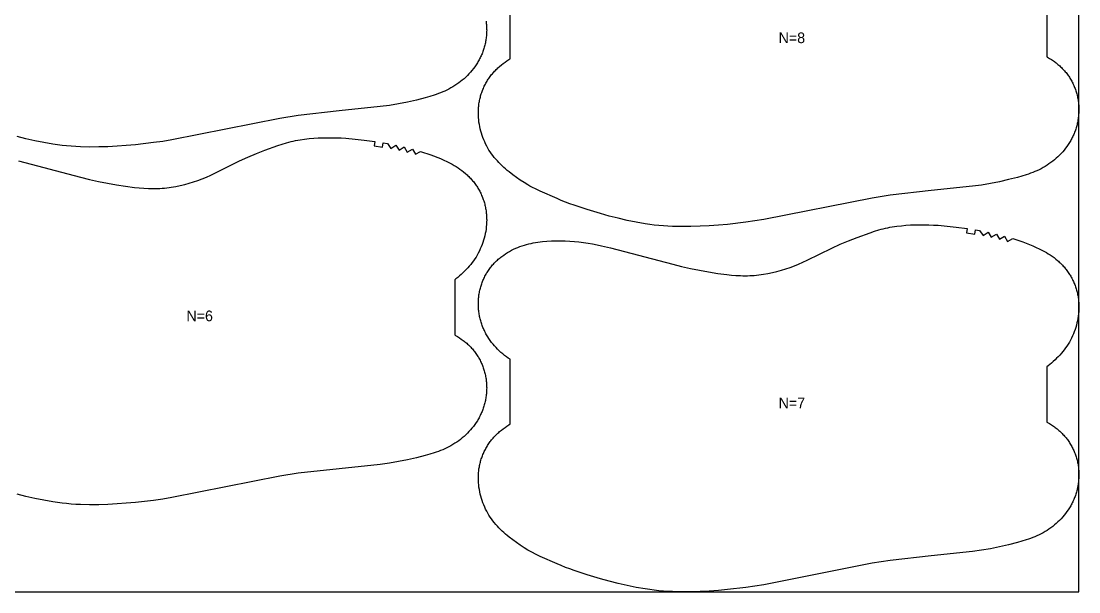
# Model space of a CAD drawing. Header units: inches. Extents: x 0 to 1948, y 0 to 1049.
# Drawn here: x 1450.8 to 1947.5, y 0 to 268 of the extents above; entities that cross this region are included whole.
import ezdxf

# ---------------------------------------------------------------- set-up
doc = ezdxf.new("R2010")
doc.units = ezdxf.units.IN

msp = doc.modelspace()

# ---------------------------------------------------------------- linework, layer by layer
at = {"layer": '1'}
for points in [[(0, 0), (1947.5095, 0), (1947.5095, 1048.7909), (0, 1048.7909), (0, 0)], [(1925.8926, 162.573), (1930.4179, 160.3842), (1931.3188, 159.8874), (1932.2537, 159.3466), (1933.1762, 158.7847), (1934.0842, 158.2003), (1934.9756, 157.5922), (1935.8484, 156.959), (1936.7003, 156.2995), (1937.5293, 155.6124), (1937.9346, 155.258), (1938.3333, 154.8963), (1938.7253, 154.5271), (1939.1103, 154.1505), (1939.4883, 153.7666), (1939.8592, 153.3756), (1940.2227, 152.9777), (1940.5788, 152.573), (1940.9273, 152.1616), (1941.2681, 151.7437), (1941.601, 151.3195), (1941.926, 150.8891), (1942.2429, 150.4526), (1942.5516, 150.0103), (1942.8519, 149.5621), (1943.1437, 149.1085), (1943.4268, 148.6493), (1943.7012, 148.1849), (1943.9667, 147.7153), (1944.2233, 147.2408), (1944.4707, 146.7615), (1944.7091, 146.2776), (1944.9382, 145.7892), (1945.1579, 145.2967), (1945.3683, 144.8001), (1945.5692, 144.2996), (1945.7605, 143.7955), (1945.9422, 143.2878), (1946.1141, 142.7768), (1946.2762, 142.2627), (1946.4284, 141.7457), (1946.5706, 141.2258), (1946.7027, 140.7034), (1946.8246, 140.1785), (1946.9363, 139.6514), (1947.0379, 139.1223), (1947.1293, 138.5913), (1947.2107, 138.0587), (1947.2821, 137.5245), (1947.3437, 136.9891), (1947.3954, 136.4526), (1947.4374, 135.9151), (1947.4698, 135.3769), (1947.4925, 134.8381), (1947.5058, 134.2989), (1947.5095, 133.7596), (1947.489, 132.6811), (1947.4316, 131.6041), (1947.3379, 130.53), (1947.2084, 129.4598), (1947.0438, 128.3944), (1946.8446, 127.3349), (1946.6114, 126.282), (1946.3448, 125.2368), (1946.0454, 124.2002), (1945.7138, 123.1732), (1945.3504, 122.1566), (1944.9555, 121.1519), (1944.529, 120.1604), (1944.0711, 119.1835), (1943.5819, 118.2224), (1943.0614, 117.2786), (1942.5096, 116.3534), (1941.9267, 115.4482), (1941.313, 114.564), (1940.6702, 113.7005), (1940.0004, 112.8572), (1939.3055, 112.0335), (1938.5876, 111.2288), (1937.8487, 110.4424), (1937.0908, 109.6738), (1936.3158, 108.9225), (1935.5257, 108.1877), (1934.7214, 107.4691), (1933.9035, 106.7662), (1933.0729, 106.0784), (1932.5095, 105.6361), (1932.5095, 79.7343), (1932.8443, 79.5545), (1933.7772, 79.0127), (1934.6912, 78.4396), (1935.5847, 77.8353), (1936.0234, 77.5216), (1936.4563, 77.2002), (1936.8833, 76.8711), (1937.3043, 76.5343), (1937.719, 76.1898), (1938.1272, 75.8378), (1938.5287, 75.4781), (1938.9233, 75.1109), (1939.3109, 74.7361), (1939.6913, 74.3539), (1940.0643, 73.9645), (1940.4297, 73.5679), (1940.7874, 73.1643), (1941.1372, 72.754), (1941.4791, 72.3369), (1941.8127, 71.9133), (1942.138, 71.4833), (1942.4548, 71.047), (1942.7629, 70.6047), (1943.0622, 70.1563), (1943.3525, 69.7022), (1943.6337, 69.2424), (1943.9056, 68.777), (1944.168, 68.3063), (1944.4208, 67.8303), (1944.664, 67.3493), (1944.8974, 66.8635), (1945.1211, 66.3731), (1945.3351, 65.8783), (1945.5392, 65.3793), (1945.7334, 64.8764), (1945.9177, 64.3697), (1946.0921, 63.8594), (1946.2566, 63.3458), (1946.4109, 62.8292), (1946.5553, 62.3096), (1946.6895, 61.7873), (1946.8136, 61.2625), (1946.9275, 60.7355), (1947.0311, 60.2064), (1947.1246, 59.6755), (1947.2078, 59.1429), (1947.2808, 58.6088), (1947.3436, 58.0735), (1947.3964, 57.537), (1947.439, 56.9996), (1947.4716, 56.4615), (1947.4942, 55.9228), (1947.5068, 55.3838), (1947.5095, 54.8445), (1947.5023, 54.3053), (1947.4853, 53.7662), (1947.4584, 53.2275), (1947.4217, 52.6894), (1947.3753, 52.1519), (1947.3192, 51.6154), (1947.2533, 51.08), (1947.1779, 50.5459), (1947.0927, 50.0132), (1946.998, 49.4822), (1946.8937, 48.953), (1946.7798, 48.4259), (1946.6563, 47.9009), (1946.5233, 47.3784), (1946.3808, 46.8584), (1946.2288, 46.3412), (1946.0673, 45.827), (1945.8964, 45.3159), (1945.716, 44.8081), (1945.5262, 44.3038), (1945.327, 43.8032), (1945.1184, 43.3065), (1944.9005, 42.8138), (1944.6734, 42.3253), (1944.4373, 41.841), (1944.1923, 41.3611), (1943.9386, 40.8856), (1943.6764, 40.4147), (1943.4058, 39.9485), (1943.127, 39.487), (1942.5454, 38.5786), (1941.9329, 37.6904), (1941.2909, 36.8231), (1940.6206, 35.9776), (1939.9233, 35.1545), (1939.2, 34.3545), (1938.4514, 33.5782), (1937.6787, 32.8262), (1936.8825, 32.099), (1936.0638, 31.3972), (1935.2236, 30.7215), (1934.3626, 30.0724), (1933.4819, 29.4503), (1932.5824, 28.8555), (1931.6655, 28.2878), (1930.7321, 27.7473), (1929.7835, 27.2339), (1928.8208, 26.7476), (1927.8451, 26.2885), (1926.8576, 25.8564), (1925.8594, 25.4511), (1924.8516, 25.0703), (1923.8355, 24.7114), (1922.8122, 24.372), (1920.7485, 23.7413), (1918.6701, 23.1578), (1914.4928, 22.0787), (1910.2904, 21.1122), (1906.0608, 20.2654), (1901.807, 19.55), (1897.5338, 18.9676), (1878.2311, 16.9258), (1858.9401, 14.7772), (1850.4243, 13.3989), (1799.6472, 3.3564), (1795.3884, 2.6736), (1791.1171, 2.069), (1782.5504, 1.0531), (1778.254, 0.6713), (1773.9506, 0.3771), (1769.6425, 0.1652), (1765.3309, 0.0366), (1761.017, 0), (1756.7048, 0.0878), (1754.5506, 0.1898), (1752.3989, 0.3336), (1750.2506, 0.5203), (1748.1065, 0.7509), (1745.9676, 1.0258), (1743.8342, 1.3421), (1739.5849, 2.0851), (1735.3598, 2.953), (1731.1574, 3.9252), (1726.9762, 4.9855), (1722.8181, 6.1316), (1716.6264, 8.0113), (1710.4753, 10.0201), (1708.4432, 10.7418), (1706.4264, 11.5029), (1704.4276, 12.309), (1702.4429, 13.1509), (1694.5595, 16.6648), (1692.613, 17.5926), (1690.6934, 18.5718), (1689.7464, 19.0857), (1688.8085, 19.6163), (1686.96, 20.7255), (1685.1478, 21.8947), (1683.3719, 23.1194), (1681.6332, 24.3965), (1679.9366, 25.7285), (1679.106, 26.4163), (1678.2882, 27.1192), (1677.4838, 27.8378), (1676.6937, 28.5726), (1675.9188, 29.3239), (1675.1608, 30.0925), (1674.4219, 30.8789), (1673.704, 31.6836), (1673.0091, 32.5073), (1672.3393, 33.3506), (1671.6966, 34.2141), (1671.0829, 35.0983), (1670.4999, 36.0035), (1669.9482, 36.9287), (1669.4276, 37.8725), (1668.9384, 38.8336), (1668.4805, 39.8105), (1668.0541, 40.8021), (1667.6591, 41.8068), (1667.2958, 42.8233), (1666.9641, 43.8503), (1666.6647, 44.8869), (1666.3981, 45.9321), (1666.1649, 46.985), (1665.9657, 48.0445), (1665.8011, 49.1099), (1665.6716, 50.1801), (1665.5779, 51.2542), (1665.5205, 52.3312), (1665.5, 53.4097), (1665.5038, 53.949), (1665.517, 54.4882), (1665.5398, 55.027), (1665.5721, 55.5652), (1665.6141, 56.1027), (1665.6658, 56.6392), (1665.7274, 57.1746), (1665.7988, 57.7088), (1665.8802, 58.2414), (1665.9717, 58.7724), (1666.0732, 59.3015), (1666.1849, 59.8286), (1666.3069, 60.3535), (1666.439, 60.8759), (1666.5812, 61.3958), (1666.7333, 61.9128), (1666.8954, 62.4269), (1667.0674, 62.9379), (1667.249, 63.4456), (1667.4403, 63.9497), (1667.6412, 64.4502), (1667.8516, 64.9468), (1668.0714, 65.4393), (1668.3005, 65.9277), (1668.5388, 66.4116), (1668.7863, 66.8909), (1669.0428, 67.3654), (1669.3083, 67.835), (1669.5827, 68.2994), (1669.8659, 68.7586), (1670.1577, 69.2123), (1670.458, 69.6604), (1670.7666, 70.1027), (1671.0835, 70.5392), (1671.4085, 70.9696), (1671.7415, 71.3938), (1672.0823, 71.8117), (1672.4308, 72.2231), (1672.7868, 72.6278), (1673.1504, 73.0257), (1673.5212, 73.4167), (1673.8992, 73.8006), (1674.2843, 74.1772), (1674.6762, 74.5464), (1675.075, 74.9081), (1675.4802, 75.2625), (1676.3092, 75.9496), (1677.1612, 76.6091), (1678.0339, 77.2423), (1678.9253, 77.8504), (1679.8334, 78.4348), (1680.5, 78.8409), (1680.5, 109.1602), (1680.4271, 109.2054), (1679.5277, 109.8002), (1678.6469, 110.4223), (1677.786, 111.0714), (1676.9457, 111.7471), (1676.1271, 112.4489), (1675.3309, 113.1761), (1674.5581, 113.9281), (1673.8096, 114.7044), (1673.0862, 115.5044), (1672.3889, 116.3275), (1671.7186, 117.173), (1671.0766, 118.0403), (1670.4641, 118.9285), (1669.8825, 119.8369), (1669.6037, 120.2984), (1669.3331, 120.7646), (1669.0709, 121.2355), (1668.8172, 121.711), (1668.5722, 122.1909), (1668.3361, 122.6752), (1668.109, 123.1637), (1667.8911, 123.6564), (1667.6825, 124.1531), (1667.4833, 124.6537), (1667.2935, 125.158), (1667.1132, 125.6658), (1666.9422, 126.1769), (1666.7807, 126.6911), (1666.6287, 127.2083), (1666.4862, 127.7283), (1666.3532, 128.2508), (1666.2297, 128.7758), (1666.1158, 129.3029), (1666.0115, 129.8321), (1665.9168, 130.3631), (1665.8317, 130.8958), (1665.7562, 131.4299), (1665.6904, 131.9653), (1665.6342, 132.5018), (1665.5878, 133.0393), (1665.5511, 133.5774), (1665.5243, 134.1161), (1665.5072, 134.6552), (1665.5, 135.1944), (1665.5027, 135.7337), (1665.5153, 136.2727), (1665.5379, 136.8114), (1665.5705, 137.3495), (1665.6132, 137.8869), (1665.6659, 138.4234), (1665.7288, 138.9587), (1665.8018, 139.4928), (1665.885, 140.0254), (1665.9784, 140.5563), (1666.0821, 141.0854), (1666.196, 141.6124), (1666.32, 142.1372), (1666.4543, 142.6595), (1666.5986, 143.1791), (1666.753, 143.6957), (1666.9174, 144.2093), (1667.0918, 144.7196), (1667.2761, 145.2263), (1667.4704, 145.7292), (1667.6745, 146.2282), (1667.8884, 146.723), (1668.1121, 147.2134), (1668.3456, 147.6992), (1668.5887, 148.1802), (1668.8415, 148.6562), (1669.1039, 149.1269), (1669.3758, 149.5923), (1669.657, 150.0521), (1669.9473, 150.5062), (1670.2466, 150.9546), (1670.5547, 151.3969), (1670.8715, 151.8332), (1671.1968, 152.2632), (1671.5305, 152.6868), (1671.8723, 153.1039), (1672.2221, 153.5142), (1672.5799, 153.9178), (1672.9453, 154.3144), (1673.3183, 154.7038), (1673.6986, 155.086), (1674.0862, 155.4608), (1674.4808, 155.828), (1674.8824, 156.1877), (1675.2906, 156.5397), (1675.7052, 156.8842), (1676.1262, 157.221), (1676.5532, 157.5501), (1676.9862, 157.8715), (1677.4248, 158.1852), (1678.3184, 158.7895), (1679.2324, 159.3626), (1680.1652, 159.9044), (1681.1154, 160.4148), (1682.0813, 160.8936), (1683.0618, 161.3413), (1684.0556, 161.7585), (1685.0616, 162.1457), (1686.0787, 162.5033), (1687.1056, 162.8321), (1688.1412, 163.1325), (1689.1843, 163.4051), (1690.2338, 163.6506), (1691.289, 163.8701), (1692.3492, 164.065), (1693.4136, 164.2366), (1694.4818, 164.3862), (1695.553, 164.5153), (1697.7016, 164.7169), (1699.8549, 164.8504), (1702.0105, 164.9189), (1704.1669, 164.9236), (1706.3222, 164.8659), (1708.4751, 164.7477), (1710.6245, 164.5731), (1712.7696, 164.3469), (1714.9097, 164.0738), (1717.0437, 163.7575), (1719.1707, 163.3981), (1721.2894, 162.9948), (1723.3987, 162.5465), (1727.5897, 161.5291), (1756.7833, 153.8154), (1760.9787, 152.8125), (1765.1913, 151.8841), (1769.4207, 151.0363), (1773.6648, 150.2667), (1777.9225, 149.5787), (1782.198, 149.0074), (1784.3437, 148.7799), (1786.4939, 148.6042), (1788.6472, 148.4921), (1789.7246, 148.4635), (1790.8023, 148.4553), (1791.88, 148.4687), (1792.9575, 148.5035), (1794.0342, 148.5595), (1795.1098, 148.6362), (1796.1839, 148.7334), (1797.2561, 148.8507), (1798.3258, 148.9877), (1799.3929, 149.1441), (1801.5173, 149.5135), (1803.628, 149.9548), (1805.7239, 150.4636), (1807.804, 151.0355), (1809.867, 151.667), (1811.9105, 152.3581), (1813.9321, 153.1094), (1815.9292, 153.9217), (1817.9008, 154.7931), (1819.8515, 155.7117), (1831.4453, 161.4622), (1835.3761, 163.2379), (1839.3545, 164.9054), (1843.3695, 166.4801), (1849.4571, 168.6761), (1851.507, 169.3484), (1853.5718, 169.9689), (1854.6107, 170.2548), (1855.6546, 170.522), (1856.7036, 170.769), (1857.7574, 170.9958), (1858.8155, 171.2031), (1859.8774, 171.3914), (1862.0107, 171.7131), (1864.1533, 171.9653), (1866.3018, 172.1528), (1868.4544, 172.2818), (1870.6097, 172.359), (1872.7664, 172.3909), (1874.9233, 172.3831), (1877.0795, 172.3365), (1879.2345, 172.2508), (1881.3873, 172.1258), (1885.6852, 171.7634), (1889.9721, 171.2814), (1895.0047, 170.6013), (1894.7135, 168.6226), (1898.6257, 168.0076), (1898.9561, 169.9801), (1900.9268, 169.639), (1902.5174, 167.3108), (1904.8553, 168.8861), (1906.3804, 166.5166), (1908.761, 168.0239), (1910.2138, 165.6096), (1912.6388, 167.0445), (1914.0198, 164.588), (1916.4865, 165.9506), (1921.2144, 164.3309), (1925.8926, 162.573)]]:
    msp.add_lwpolyline(points, close=True, dxfattribs=at)
for points in [[(1932.5095, 277.1361), (1932.5095, 251.2343), (1932.8443, 251.0545), (1933.7772, 250.5127), (1934.6912, 249.9396), (1935.5847, 249.3353), (1936.0234, 249.0216), (1936.4563, 248.7002), (1936.8833, 248.3711), (1937.3043, 248.0343), (1937.719, 247.6898), (1938.1272, 247.3378), (1938.5287, 246.9781), (1938.9233, 246.6109), (1939.3109, 246.2361), (1939.6913, 245.8539), (1940.0643, 245.4645), (1940.4297, 245.0679), (1940.7874, 244.6643), (1941.1372, 244.254), (1941.4791, 243.8369), (1941.8127, 243.4133), (1942.138, 242.9833), (1942.4548, 242.547), (1942.7629, 242.1047), (1943.0622, 241.6563), (1943.3525, 241.2022), (1943.6337, 240.7424), (1943.9056, 240.277), (1944.168, 239.8063), (1944.4208, 239.3303), (1944.664, 238.8493), (1944.8974, 238.3635), (1945.1211, 237.8731), (1945.3351, 237.3783), (1945.5392, 236.8793), (1945.7334, 236.3764), (1945.9177, 235.8697), (1946.0921, 235.3594), (1946.2566, 234.8458), (1946.4109, 234.3292), (1946.5553, 233.8096), (1946.6895, 233.2873), (1946.8136, 232.7625), (1946.9275, 232.2355), (1947.0311, 231.7064), (1947.1246, 231.1755), (1947.2078, 230.6429), (1947.2808, 230.1088), (1947.3436, 229.5735), (1947.3964, 229.037), (1947.439, 228.4996), (1947.4716, 227.9615), (1947.4942, 227.4228), (1947.5068, 226.8838), (1947.5095, 226.3445), (1947.5023, 225.8053), (1947.4853, 225.2662), (1947.4584, 224.7275), (1947.4217, 224.1894), (1947.3753, 223.6519), (1947.3192, 223.1154), (1947.2533, 222.58), (1947.1779, 222.0459), (1947.0927, 221.5132), (1946.998, 220.9822), (1946.8937, 220.453), (1946.7798, 219.9259), (1946.6563, 219.4009), (1946.5233, 218.8784), (1946.3808, 218.3584), (1946.2288, 217.8412), (1946.0673, 217.327), (1945.8964, 216.8159), (1945.716, 216.3081), (1945.5262, 215.8038), (1945.327, 215.3032), (1945.1184, 214.8065), (1944.9005, 214.3138), (1944.6734, 213.8253), (1944.4373, 213.341), (1944.1923, 212.8611), (1943.9386, 212.3856), (1943.6764, 211.9147), (1943.4058, 211.4485), (1943.127, 210.987), (1942.5454, 210.0786), (1941.9329, 209.1904), (1941.2909, 208.3231), (1940.6206, 207.4776), (1939.9233, 206.6545), (1939.2, 205.8545), (1938.4514, 205.0782), (1937.6787, 204.3262), (1936.8825, 203.599), (1936.0638, 202.8972), (1935.2236, 202.2215), (1934.3626, 201.5724), (1933.4819, 200.9503), (1932.5824, 200.3555), (1931.6655, 199.7878), (1930.7321, 199.2473), (1929.7835, 198.7339), (1928.8208, 198.2476), (1927.8451, 197.7885), (1926.8576, 197.3564), (1925.8594, 196.9511), (1924.8516, 196.5703), (1923.8355, 196.2114), (1922.8122, 195.872), (1920.7485, 195.2413), (1918.6701, 194.6578), (1914.4928, 193.5787), (1910.2904, 192.6122), (1906.0608, 191.7654), (1901.807, 191.05), (1897.5338, 190.4676), (1878.2311, 188.4258), (1858.9401, 186.2772), (1850.4243, 184.8989), (1799.6472, 174.8564), (1795.3884, 174.1736), (1791.1171, 173.569), (1782.5504, 172.5531), (1778.254, 172.1713), (1773.9506, 171.8771), (1769.6425, 171.6652), (1765.3309, 171.5366), (1761.017, 171.5), (1756.7048, 171.5878), (1754.5506, 171.6898), (1752.3989, 171.8336), (1750.2506, 172.0203), (1748.1065, 172.2509), (1745.9676, 172.5258), (1743.8342, 172.8421), (1739.5849, 173.5851), (1735.3598, 174.453), (1731.1574, 175.4252), (1726.9762, 176.4855), (1722.8181, 177.6316), (1716.6264, 179.5113), (1710.4753, 181.5201), (1708.4432, 182.2418), (1706.4264, 183.0029), (1704.4276, 183.809), (1702.4429, 184.6509), (1694.5595, 188.1648), (1692.613, 189.0926), (1690.6934, 190.0718), (1689.7464, 190.5857), (1688.8085, 191.1163), (1686.96, 192.2255), (1685.1478, 193.3947), (1683.3719, 194.6194), (1681.6332, 195.8965), (1679.9366, 197.2285), (1679.106, 197.9163), (1678.2882, 198.6192), (1677.4838, 199.3378), (1676.6937, 200.0726), (1675.9188, 200.8239), (1675.1608, 201.5925), (1674.4219, 202.3789), (1673.704, 203.1836), (1673.0091, 204.0073), (1672.3393, 204.8506), (1671.6966, 205.7141), (1671.0829, 206.5983), (1670.4999, 207.5035), (1669.9482, 208.4287), (1669.4276, 209.3725), (1668.9384, 210.3336), (1668.4805, 211.3105), (1668.0541, 212.3021), (1667.6591, 213.3068), (1667.2958, 214.3233), (1666.9641, 215.3503), (1666.6647, 216.3869), (1666.3981, 217.4321), (1666.1649, 218.485), (1665.9657, 219.5445), (1665.8011, 220.6099), (1665.6716, 221.6801), (1665.5779, 222.7542), (1665.5205, 223.8312), (1665.5, 224.9097), (1665.5038, 225.449), (1665.517, 225.9882), (1665.5398, 226.527), (1665.5721, 227.0652), (1665.6141, 227.6027), (1665.6658, 228.1392), (1665.7274, 228.6746), (1665.7988, 229.2088), (1665.8802, 229.7414), (1665.9717, 230.2724), (1666.0732, 230.8015), (1666.1849, 231.3286), (1666.3069, 231.8535), (1666.439, 232.3759), (1666.5812, 232.8958), (1666.7333, 233.4128), (1666.8954, 233.9269), (1667.0674, 234.4379), (1667.249, 234.9456), (1667.4403, 235.4497), (1667.6412, 235.9502), (1667.8516, 236.4468), (1668.0714, 236.9393), (1668.3005, 237.4277), (1668.5388, 237.9116), (1668.7863, 238.3909), (1669.0428, 238.8654), (1669.3083, 239.335), (1669.5827, 239.7994), (1669.8659, 240.2586), (1670.1577, 240.7123), (1670.458, 241.1604), (1670.7666, 241.6027), (1671.0835, 242.0392), (1671.4085, 242.4696), (1671.7415, 242.8938), (1672.0823, 243.3117), (1672.4308, 243.7231), (1672.7868, 244.1278), (1673.1504, 244.5257), (1673.5212, 244.9167), (1673.8992, 245.3006), (1674.2843, 245.6772), (1674.6762, 246.0464), (1675.075, 246.4081), (1675.4802, 246.7625), (1676.3092, 247.4496), (1677.1612, 248.1091), (1678.0339, 248.7423), (1678.9253, 249.3504), (1679.8334, 249.9348), (1680.5, 250.3409), (1680.5, 280.6602)], [(1669.1078, 268.0429), (1669.1808, 267.5088), (1669.2436, 266.9735), (1669.2964, 266.437), (1669.339, 265.8996), (1669.3716, 265.3615), (1669.3942, 264.8228), (1669.4068, 264.2838), (1669.4095, 263.7445), (1669.4023, 263.2053), (1669.3853, 262.6662), (1669.3584, 262.1275), (1669.3217, 261.5894), (1669.2753, 261.0519), (1669.2192, 260.5154), (1669.1533, 259.98), (1669.0779, 259.4459), (1668.9927, 258.9132), (1668.898, 258.3822), (1668.7937, 257.853), (1668.6798, 257.3259), (1668.5563, 256.8009), (1668.4233, 256.2784), (1668.2808, 255.7584), (1668.1288, 255.2412), (1667.9673, 254.727), (1667.7964, 254.2159), (1667.616, 253.7081), (1667.4262, 253.2038), (1667.227, 252.7032), (1667.0184, 252.2065), (1666.8005, 251.7138), (1666.5734, 251.2253), (1666.3373, 250.741), (1666.0923, 250.2611), (1665.8386, 249.7856), (1665.5764, 249.3147), (1665.3058, 248.8485), (1665.027, 248.387), (1664.4454, 247.4786), (1663.8329, 246.5904), (1663.1909, 245.7231), (1662.5206, 244.8776), (1661.8233, 244.0545), (1661.1, 243.2545), (1660.3514, 242.4782), (1659.5787, 241.7262), (1658.7825, 240.999), (1657.9638, 240.2972), (1657.1236, 239.6215), (1656.2626, 238.9724), (1655.3819, 238.3503), (1654.4824, 237.7555), (1653.5655, 237.1878), (1652.6321, 236.6473), (1651.6835, 236.1339), (1650.7208, 235.6476), (1649.7451, 235.1885), (1648.7576, 234.7564), (1647.7594, 234.3511), (1646.7516, 233.9703), (1645.7355, 233.6114), (1644.7122, 233.272), (1642.6485, 232.6413), (1640.5701, 232.0578), (1636.3928, 230.9787), (1632.1904, 230.0122), (1627.9608, 229.1654), (1623.707, 228.45), (1619.4338, 227.8676), (1600.1311, 225.8258), (1580.8401, 223.6772), (1572.3243, 222.2989), (1521.5472, 212.2564), (1517.2884, 211.5736), (1513.0171, 210.969), (1504.4504, 209.9531), (1500.154, 209.5713), (1495.8506, 209.2771), (1491.5425, 209.0652), (1487.2309, 208.9366), (1482.917, 208.9), (1478.6048, 208.9878), (1476.4506, 209.0898), (1474.2989, 209.2336), (1472.1506, 209.4203), (1470.0065, 209.6509), (1467.8676, 209.9258), (1465.7342, 210.2421), (1461.4849, 210.9851), (1457.2598, 211.853), (1453.0574, 212.8252), (1448.8762, 213.8855)], [(1449.4897, 202.4291), (1478.6833, 194.7154), (1482.8787, 193.7125), (1487.0913, 192.7841), (1491.3207, 191.9363), (1495.5648, 191.1667), (1499.8225, 190.4787), (1504.098, 189.9074), (1506.2437, 189.6799), (1508.3939, 189.5042), (1510.5472, 189.3921), (1511.6246, 189.3635), (1512.7023, 189.3553), (1513.78, 189.3687), (1514.8575, 189.4035), (1515.9342, 189.4595), (1517.0098, 189.5362), (1518.0839, 189.6334), (1519.1561, 189.7507), (1520.2258, 189.8877), (1521.2929, 190.0441), (1523.4173, 190.4135), (1525.528, 190.8548), (1527.6239, 191.3636), (1529.704, 191.9355), (1531.767, 192.567), (1533.8105, 193.2581), (1535.8321, 194.0094), (1537.8292, 194.8217), (1539.8008, 195.6931), (1541.7515, 196.6117), (1553.3453, 202.3622), (1557.2761, 204.1379), (1561.2545, 205.8054), (1565.2695, 207.3801), (1571.3571, 209.5761), (1573.407, 210.2484), (1575.4718, 210.8689), (1576.5107, 211.1548), (1577.5546, 211.422), (1578.6036, 211.669), (1579.6574, 211.8958), (1580.7155, 212.1031), (1581.7774, 212.2914), (1583.9107, 212.6131), (1586.0533, 212.8653), (1588.2018, 213.0528), (1590.3544, 213.1818), (1592.5097, 213.259), (1594.6664, 213.2909), (1596.8233, 213.2831), (1598.9795, 213.2365), (1601.1345, 213.1508), (1603.2873, 213.0258), (1607.5852, 212.6634), (1611.8721, 212.1814), (1616.9047, 211.5013), (1616.6135, 209.5226), (1620.5257, 208.9076), (1620.8561, 210.8801), (1622.8268, 210.539), (1624.4174, 208.2108), (1626.7553, 209.7861), (1628.2804, 207.4166), (1630.661, 208.9239), (1632.1138, 206.5096), (1634.5388, 207.9445), (1635.9198, 205.488), (1638.3865, 206.8506), (1643.1144, 205.2309), (1647.7926, 203.473), (1647.7926, 203.473), (1652.3179, 201.2842), (1653.2188, 200.7874), (1654.1537, 200.2466), (1655.0762, 199.6847), (1655.9842, 199.1003), (1656.8756, 198.4922), (1657.7484, 197.859), (1658.6003, 197.1995), (1659.4293, 196.5124), (1659.8346, 196.158), (1660.2333, 195.7963), (1660.6253, 195.4271), (1661.0103, 195.0505), (1661.3883, 194.6666), (1661.7592, 194.2756), (1662.1227, 193.8777), (1662.4788, 193.473), (1662.8273, 193.0616), (1663.1681, 192.6437), (1663.501, 192.2195), (1663.826, 191.7891), (1664.1429, 191.3526), (1664.4516, 190.9103), (1664.7519, 190.4621), (1665.0437, 190.0085), (1665.3268, 189.5493), (1665.6012, 189.0849), (1665.8667, 188.6153), (1666.1233, 188.1408), (1666.3707, 187.6615), (1666.6091, 187.1776), (1666.8382, 186.6892), (1667.0579, 186.1967), (1667.2683, 185.7001), (1667.4692, 185.1996), (1667.6605, 184.6955), (1667.8422, 184.1878), (1668.0141, 183.6768), (1668.1762, 183.1627), (1668.3284, 182.6457), (1668.4706, 182.1258), (1668.6027, 181.6034), (1668.7246, 181.0785), (1668.8363, 180.5514), (1668.9379, 180.0223), (1669.0293, 179.4913), (1669.1107, 178.9587), (1669.1821, 178.4245), (1669.2437, 177.8891), (1669.2954, 177.3526), (1669.3374, 176.8151), (1669.3698, 176.2769), (1669.3925, 175.7381), (1669.4058, 175.1989), (1669.4095, 174.6596), (1669.389, 173.5811), (1669.3316, 172.5041), (1669.2379, 171.43), (1669.1084, 170.3598), (1668.9438, 169.2944), (1668.7446, 168.2349), (1668.5114, 167.182), (1668.2448, 166.1368), (1667.9454, 165.1002), (1667.6138, 164.0732), (1667.2504, 163.0566), (1666.8555, 162.0519), (1666.429, 161.0604), (1665.9711, 160.0835), (1665.4819, 159.1224), (1664.9614, 158.1786), (1664.4096, 157.2534), (1663.8267, 156.3482), (1663.213, 155.464), (1662.5702, 154.6005), (1661.9004, 153.7572), (1661.2055, 152.9335), (1660.4876, 152.1288), (1659.7487, 151.3424), (1658.9908, 150.5738), (1658.2158, 149.8225), (1657.4257, 149.0877), (1656.6214, 148.3691), (1655.8035, 147.6662), (1654.9729, 146.9784), (1654.4095, 146.5361), (1654.4095, 120.6343), (1654.7443, 120.4545), (1655.6772, 119.9127), (1656.5912, 119.3396), (1657.4847, 118.7353), (1657.9234, 118.4216), (1658.3563, 118.1002), (1658.7833, 117.7711), (1659.2043, 117.4343), (1659.619, 117.0898), (1660.0272, 116.7378), (1660.4287, 116.3781), (1660.8233, 116.0109), (1661.2109, 115.6361), (1661.5913, 115.2539), (1661.9643, 114.8645), (1662.3297, 114.4679), (1662.6874, 114.0643), (1663.0372, 113.654), (1663.3791, 113.2369), (1663.7127, 112.8133), (1664.038, 112.3833), (1664.3548, 111.947), (1664.6629, 111.5047), (1664.9622, 111.0563), (1665.2525, 110.6022), (1665.5337, 110.1424), (1665.8056, 109.677), (1666.068, 109.2063), (1666.3208, 108.7303), (1666.564, 108.2493), (1666.7974, 107.7635), (1667.0211, 107.2731), (1667.2351, 106.7783), (1667.4392, 106.2793), (1667.6334, 105.7764), (1667.8177, 105.2697), (1667.9921, 104.7594), (1668.1566, 104.2458), (1668.3109, 103.7292), (1668.4553, 103.2096), (1668.5895, 102.6873), (1668.7136, 102.1625), (1668.8275, 101.6355), (1668.9311, 101.1064), (1669.0246, 100.5755), (1669.1078, 100.0429), (1669.1808, 99.5088), (1669.2436, 98.9735), (1669.2964, 98.437), (1669.339, 97.8996), (1669.3716, 97.3615), (1669.3942, 96.8228), (1669.4068, 96.2838), (1669.4095, 95.7445), (1669.4023, 95.2053), (1669.3853, 94.6662), (1669.3584, 94.1275), (1669.3217, 93.5894), (1669.2753, 93.0519), (1669.2192, 92.5154), (1669.1533, 91.98), (1669.0779, 91.4459), (1668.9927, 90.9132), (1668.898, 90.3822), (1668.7937, 89.853), (1668.6798, 89.3259), (1668.5563, 88.8009), (1668.4233, 88.2784), (1668.2808, 87.7584), (1668.1288, 87.2412), (1667.9673, 86.727), (1667.7964, 86.2159), (1667.616, 85.7081), (1667.4262, 85.2038), (1667.227, 84.7032), (1667.0184, 84.2065), (1666.8005, 83.7138), (1666.5734, 83.2253), (1666.3373, 82.741), (1666.0923, 82.2611), (1665.8386, 81.7856), (1665.5764, 81.3147), (1665.3058, 80.8485), (1665.027, 80.387), (1664.4454, 79.4786), (1663.8329, 78.5904), (1663.1909, 77.7231), (1662.5206, 76.8776), (1661.8233, 76.0545), (1661.1, 75.2545), (1660.3514, 74.4782), (1659.5787, 73.7262), (1658.7825, 72.999), (1657.9638, 72.2972), (1657.1236, 71.6215), (1656.2626, 70.9724), (1655.3819, 70.3503), (1654.4824, 69.7555), (1653.5655, 69.1878), (1652.6321, 68.6473), (1651.6835, 68.1339), (1650.7208, 67.6476), (1649.7451, 67.1885), (1648.7576, 66.7564), (1647.7594, 66.3511), (1646.7516, 65.9703), (1645.7355, 65.6114), (1644.7122, 65.272), (1642.6485, 64.6413), (1640.5701, 64.0578), (1636.3928, 62.9787), (1632.1904, 62.0122), (1627.9608, 61.1654), (1623.707, 60.45), (1619.4338, 59.8676), (1600.1311, 57.8258), (1580.8401, 55.6772), (1572.3243, 54.2989), (1521.5472, 44.2564), (1517.2884, 43.5736), (1513.0171, 42.969), (1504.4504, 41.9531), (1500.154, 41.5713), (1495.8506, 41.2771), (1491.5425, 41.0652), (1487.2309, 40.9366), (1482.917, 40.9), (1478.6048, 40.9878), (1476.4506, 41.0898), (1474.2989, 41.2336), (1472.1506, 41.4203), (1470.0065, 41.6509), (1467.8676, 41.9258), (1465.7342, 42.2421), (1461.4849, 42.9851), (1457.2598, 43.853), (1453.0574, 44.8252), (1448.8762, 45.8855)]]:
    msp.add_lwpolyline(points, dxfattribs=at)

# ---------------------------------------------------------------- texts
for s, p in [('N=8', (1806.5048, 257.6954)), ('N=6', (1528.4048, 127.0954)), ('N=7', (1806.5048, 86.1954))]:
    msp.add_text(s, height=5, dxfattribs=at).set_placement(p)

doc.saveas('drawing.dxf')
